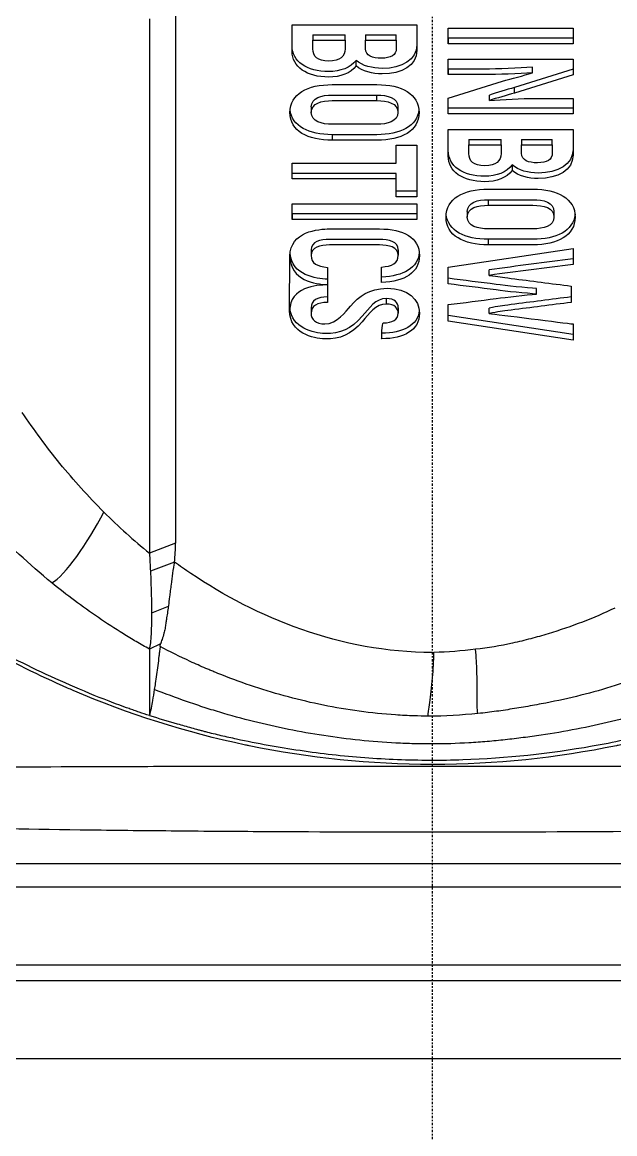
# Model space of a CAD drawing. Header units: millimetres. Extents: x 0 to 4378, y 0 to 2376.
# Drawn here: x 2188.4 to 2226.4, y 1111.5 to 1182.7 of the extents above; entities that cross this region are included whole.
import ezdxf

# ---------------------------------------------------------------- set-up
doc = ezdxf.new("R2010")
doc.units = ezdxf.units.MM
doc.header["$LTSCALE"] = 0.2
doc.linetypes.add('CENTER2', pattern=[1.125, 0.75, -0.125, 0.125, -0.125])
doc.layers.add('02_Center Line', color=1, linetype='CENTER2')
doc.styles.add('Rainbow-5.0 Style', font='malgunsl.ttf')
doc.dimstyles.new('Rainbow-5.0 Style', dxfattribs={"dimtxt": 4, "dimasz": 2.5, "dimexe": 1, "dimexo": 1, "dimgap": 1, "dimtad": 1, "dimdsep": 46, "dimtxsty": 'Rainbow-5.0 Style', "dimcen": 0, "dimclrd": 251, "dimclre": 251, "dimclrt": 7, "dimazin": 3, "dimtp": 0.1, "dimtm": 0.1, "dimtfac": 0.61, "dimtmove": 0, "dimatfit": 3, "dimfxl": 1, "dimlwd": -1, "dimlwe": -1, "dimarcsym": 1})

# ---------------------------------------------------------------- blocks, each defined once
blk = doc.blocks.new('Blk$A3R2-0W24J')
for p, q in [((-18.145, 580.609), (-18.145, 546.395)), ((-9.002, 580.238), (-1.001, 580.238)), ((-7.676, 579.598), (-7.676, 579.244)), ((-7.676, 579.598), (-5.607, 579.598)), ((-5.607, 579.244), (-5.607, 579.598)), ((-4.293, 579.598), (-4.293, 579.244)), ((-4.293, 579.598), (-2.327, 579.598)), ((-2.327, 579.244), (-2.327, 579.598)), ((0.999, 579.024), (0.999, 580.018)), ((0.999, 580.018), (8.999, 580.018)), ((8.999, 580.018), (8.999, 579.024)), ((-7.676, 579.244), (-5.607, 579.244)), ((-5.607, 579.048), (-5.607, 578.695)), ((-4.293, 579.244), (-2.327, 579.244)), ((-2.327, 579.089), (-2.327, 578.735)), ((8.999, 579.378), (0.999, 579.378)), ((0.999, 579.378), (0.999, 579.024)), ((8.999, 579.024), (0.999, 579.024)), ((-4.898, 577.603), (-4.898, 577.957)), ((0.999, 577.044), (0.999, 578.022)), ((0.999, 578.022), (8.999, 578.022)), ((6.393, 577.165), (6.393, 577.519)), ((8.999, 578.022), (8.999, 577.036)), ((0.999, 577.398), (0.999, 577.044)), ((8.999, 577.39), (5.239, 576.21)), ((8.999, 577.036), (5.239, 575.856)), ((0.999, 575.525), (4.473, 576.616)), ((5.239, 575.856), (5.239, 576.21)), ((-3.573, 575.378), (-3.573, 575.731)), ((0.999, 574.539), (0.999, 575.525)), ((3.639, 575.379), (3.639, 575.733)), ((8.999, 575.517), (8.999, 574.539)), ((-7.779, 574.972), (-7.779, 574.618)), ((-2.224, 574.972), (-2.224, 574.618)), ((8.999, 574.892), (0.999, 574.892)), ((0.999, 574.539), (0.999, 574.892)), ((8.999, 574.539), (0.999, 574.539)), ((-6.43, 573.193), (-6.43, 572.84)), ((0.999, 573.537), (8.999, 573.536)), ((-2.338, 572.519), (-1.001, 572.519)), ((-2.338, 571.379), (-2.338, 572.519)), ((-1.001, 572.519), (-1.001, 569.221)), ((2.325, 572.896), (2.325, 572.542)), ((2.325, 572.896), (4.393, 572.896)), ((2.325, 572.542), (4.393, 572.542)), ((4.393, 572.542), (4.393, 572.896)), ((5.708, 572.896), (5.708, 572.542)), ((5.708, 572.896), (7.673, 572.896)), ((5.708, 572.542), (7.673, 572.542)), ((7.673, 572.542), (7.673, 572.896)), ((-2.338, 571.379), (-2.338, 571.733)), ((4.393, 572.346), (4.393, 571.993)), ((7.673, 572.387), (7.673, 572.033)), ((-9.002, 571.379), (-2.338, 571.379)), ((-9.002, 570.361), (-9.002, 571.379)), ((5.102, 571.255), (5.102, 570.902)), ((-2.338, 570.714), (-9.002, 570.714)), ((-9.002, 570.361), (-9.002, 570.714)), ((-2.338, 570.361), (-9.002, 570.361)), ((-2.338, 570.361), (-2.338, 570.714)), ((-2.338, 569.221), (-2.338, 570.361)), ((-1.001, 569.575), (-2.338, 569.575)), ((-2.338, 569.221), (-2.338, 569.575)), ((-1.001, 569.221), (-2.338, 569.221)), ((3.57, 569.03), (3.57, 568.676)), ((-9.002, 568.759), (-1.001, 568.759)), ((-9.002, 567.765), (-9.002, 568.759)), ((-1.001, 568.759), (-1.001, 567.765)), ((2.222, 568.27), (2.222, 567.917)), ((7.776, 568.27), (7.776, 567.917)), ((-1.001, 568.118), (-9.002, 568.118)), ((-9.002, 568.118), (-9.002, 567.765)), ((-1.001, 567.765), (-9.002, 567.765)), ((3.57, 566.492), (3.57, 566.139)), ((-9.161, 561.933), (-9.139, 565.404)), ((-7.779, 565.816), (-7.779, 565.462)), ((-2.201, 565.824), (-2.201, 565.47)), ((0.992, 564.701), (9.006, 565.909)), ((9.006, 565.909), (9.006, 564.881)), ((-6.739, 564.694), (-6.739, 563.583)), ((-3.264, 563.723), (-3.264, 564.717)), ((0.992, 563.64), (0.992, 564.701)), ((-3.264, 563.723), (-3.264, 564.076)), ((0.992, 563.64), (0.992, 563.994)), ((3.623, 564.185), (3.623, 564.538)), ((-6.739, 563.583), (-6.739, 563.568)), ((-6.739, 563.568), (-6.739, 562.45)), ((6.67, 562.987), (6.67, 563.341)), ((8.891, 563.497), (8.891, 562.453)), ((-2.956, 562.345), (-2.956, 562.698)), ((-7.79, 562.1), (-7.79, 561.747)), ((-2.201, 562.108), (-2.201, 561.755)), ((0.992, 561.25), (0.992, 562.31)), ((3.623, 561.733), (3.623, 562.087)), ((9.006, 560.395), (0.992, 561.603)), ((0.992, 561.25), (0.992, 561.603)), ((9.006, 560.041), (0.992, 561.25)), ((9.006, 561.069), (9.006, 560.041)), ((-16.474, 547.033), (-18.145, 546.395)), ((-16.549, 545.822), (-18.084, 545.229)), ((-16.939, 542.983), (-18.014, 542.55)), ((-17.436, 540.574), (-18.148, 540.241)), ((-25.896, 538.915), (-25.896, 538.915)), ((-17.763, 538.115), (-17.763, 538.115)), ((-13.757, 534.5), (-13.763, 534.5)), ((59, 526.5), (-59, 526.5)), ((59, 525), (-59, 525)), ((59, 520), (-59, 520)), ((59, 519), (-59, 519)), ((59, 514), (-59, 514))]:
    blk.add_line(p, q)
blk.add_arc((0, 594.2), 59, 252.45191, 252.45206)
for centre, major_axis, ratio, start_param, end_param in [((24.582, 542.895), (33.547, -19.792), 0.183957, 3.24645, 3.249702), ((169.397, 828.679), (184.404, 284.56), 0.329505, 3.072186, 3.106934), ((-28.126, 547.17), (11.636, -0.777), 0.815749, 6.222816, 6.350482), ((-7.503, 622.132), (-10.364, 81.92), 0.526516, 3.075729, 3.077525)]:
    blk.add_ellipse(centre, major_axis=major_axis, ratio=ratio, start_param=start_param, end_param=end_param)
for points, knots in [([(-16.474, 581.255), (-16.474, 575.551), (-16.474, 569.848), (-16.474, 558.441), (-16.474, 552.737), (-16.474, 547.033)], [0.000001, 0.000001, 0.000001, 0.000001, 2.419796, 2.419796, 4.839592, 4.839592, 4.839592, 4.839592]), ([(-4.898, 577.957), (-5.237, 577.478), (-5.929, 577.238), (-6.659, 577.238), (-8.061, 577.238), (-9.002, 577.89), (-9.002, 578.887), (-9.002, 579.337), (-9.002, 579.788), (-9.002, 580.238)], [0, 0, 0, 0, 0.2565884, 0.2565884, 0.2565884, 0.7259063, 0.7259063, 0.7259063, 0.9431712, 0.9431712, 0.9431712, 0.9431712]), ([(-4.898, 577.603), (-5.237, 577.125), (-5.929, 576.884), (-6.659, 576.884), (-8.061, 576.884), (-9.002, 577.536), (-9.002, 578.533), (-9.002, 579.101), (-9.002, 579.67), (-9.002, 580.238)], [0, 0, 0, 0, 0.256588, 0.256588, 0.256588, 0.725906, 0.725906, 0.725906, 1, 1, 1, 1]), ([(-1.001, 580.238), (-1.001, 579.804), (-1.001, 579.369), (-1.001, 578.935), (-1.001, 577.991), (-1.964, 577.44), (-3.23, 577.44), (-3.842, 577.44), (-4.508, 577.601), (-4.898, 577.957)], [0.0614547, 0.0614547, 0.0614547, 0.0614547, 0.2879923, 0.2879923, 0.2879923, 0.7599082, 0.7599082, 0.7599082, 1, 1, 1, 1]), ([(-1.001, 580.238), (-1.001, 579.686), (-1.001, 579.134), (-1.001, 578.581), (-1.001, 577.638), (-1.964, 577.086), (-3.23, 577.086), (-3.842, 577.086), (-4.508, 577.247), (-4.898, 577.603)], [0, 0, 0, 0, 0.287992, 0.287992, 0.287992, 0.759908, 0.759908, 0.759908, 1, 1, 1, 1]), ([(-5.607, 579.244), (-5.607, 579.061), (-5.607, 578.878), (-5.607, 578.695), (-5.607, 578.214), (-5.935, 577.903), (-6.659, 577.903), (-7.388, 577.903), (-7.676, 578.213), (-7.676, 578.687), (-7.676, 578.872), (-7.676, 579.058), (-7.676, 579.244)], [-1, -1, -1, -1, -0.857197, -0.857197, -0.857197, -0.498445, -0.498445, -0.498445, -0.144903, -0.144903, -0.144903, 0, 0, 0, 0]), ([(-2.327, 579.244), (-2.327, 579.074), (-2.327, 578.905), (-2.327, 578.735), (-2.327, 578.278), (-2.679, 578.096), (-3.287, 578.096), (-3.84, 578.096), (-4.293, 578.244), (-4.293, 578.703), (-4.293, 578.883), (-4.293, 579.064), (-4.293, 579.244)], [-1, -1, -1, -1, -0.85237, -0.85237, -0.85237, -0.505774, -0.505774, -0.505774, -0.157036, -0.157036, -0.157036, 0, 0, 0, 0]), ([(6.393, 577.519), (5.526, 577.449), (4.169, 577.398), (3.296, 577.398), (2.53, 577.398), (1.765, 577.398), (0.999, 577.398)], [0, 0, 0, 0, 0.574741, 0.574741, 0.574741, 1, 1, 1, 1]), ([(6.393, 577.165), (5.526, 577.095), (4.169, 577.044), (3.296, 577.044), (2.53, 577.044), (1.765, 577.044), (0.999, 577.044)], [0, 0, 0, 0, 0.574741, 0.574741, 0.574741, 1, 1, 1, 1]), ([(-6.43, 572.84), (-7.997, 572.84), (-9.139, 573.424), (-9.139, 575.814), (-8.007, 576.404), (-6.43, 576.404), (-5.478, 576.404), (-4.525, 576.404), (-3.573, 576.404)], [0, 0, 0, 0, 0.382465, 0.382465, 0.765737, 0.765737, 0.765737, 1, 1, 1, 1]), ([(-3.573, 576.404), (-1.995, 576.404), (-0.864, 575.814), (-0.864, 573.424), (-2.005, 572.84), (-3.573, 572.84), (-4.525, 572.84), (-5.478, 572.84), (-6.43, 572.84)], [0, 0, 0, 0, 0.383273, 0.383273, 0.76574, 0.76574, 0.76574, 1, 1, 1, 1]), ([(-7.779, 574.972), (-7.779, 575.571), (-7.105, 575.731), (-6.43, 575.731), (-5.478, 575.731), (-4.525, 575.731), (-3.573, 575.731)], [-0.6953384, -0.6953384, -0.6953384, -0.6953384, -0.3903152, -0.3903152, -0.3903152, 0, 0, 0, 0]), ([(-6.43, 573.866), (-7.099, 573.866), (-7.779, 574.018), (-7.779, 574.618), (-7.779, 575.217), (-7.105, 575.378), (-6.43, 575.378), (-5.478, 575.378), (-4.525, 575.378), (-3.573, 575.378)], [-1, -1, -1, -1, -0.69534, -0.69534, -0.69534, -0.390315, -0.390315, -0.390315, 0, 0, 0, 0]), ([(-3.573, 575.378), (-2.898, 575.378), (-2.224, 575.217), (-2.224, 574.618), (-2.224, 574.018), (-2.904, 573.866), (-3.573, 573.866), (-4.525, 573.866), (-5.478, 573.866), (-6.43, 573.866)], [-1, -1, -1, -1, -0.694967, -0.694967, -0.694967, -0.3903, -0.3903, -0.3903, 0, 0, 0, 0]), ([(-3.573, 575.731), (-2.898, 575.731), (-2.224, 575.57), (-2.224, 574.972), (-2.224, 574.972), (-2.224, 574.972), (-2.224, 574.972)], [-1, -1, -1, -1, -0.6949672, -0.6949672, -0.6949672, -0.6949651, -0.6949651, -0.6949651, -0.6949651]), ([(3.639, 575.379), (4.449, 575.452), (5.748, 575.517), (6.565, 575.517), (7.376, 575.517), (8.188, 575.517), (8.999, 575.517)], [0, 0, 0, 0, 0.546656, 0.546656, 0.546656, 1, 1, 1, 1]), ([(-0.873, 574.795), (-0.98, 573.72), (-2.084, 573.193), (-3.573, 573.193), (-4.525, 573.193), (-5.478, 573.193), (-6.43, 573.193)], [0.4025896, 0.4025896, 0.4025896, 0.4025896, 0.76574, 0.76574, 0.76574, 1, 1, 1, 1]), ([(5.102, 570.902), (4.763, 570.423), (4.072, 570.183), (3.342, 570.183), (1.939, 570.183), (0.999, 570.835), (0.999, 571.831), (0.999, 572.4), (0.999, 572.968), (0.999, 573.537)], [0, 0, 0, 0, 0.256607, 0.256607, 0.256607, 0.725911, 0.725911, 0.725911, 1, 1, 1, 1]), ([(5.102, 571.255), (4.763, 570.777), (4.072, 570.536), (3.342, 570.536), (1.939, 570.536), (0.999, 571.188), (0.999, 572.185), (0.999, 572.635), (0.999, 573.086), (0.999, 573.537)], [0, 0, 0, 0, 0.2566068, 0.2566068, 0.2566068, 0.7259114, 0.7259114, 0.7259114, 0.9431722, 0.9431722, 0.9431722, 0.9431722]), ([(8.999, 573.536), (8.999, 572.984), (8.999, 572.432), (8.999, 571.88), (8.999, 570.936), (8.036, 570.385), (6.77, 570.385), (6.159, 570.385), (5.493, 570.545), (5.102, 570.902)], [0, 0, 0, 0, 0.287994, 0.287994, 0.287994, 0.759913, 0.759913, 0.759913, 1, 1, 1, 1]), ([(8.999, 573.536), (8.999, 573.102), (8.999, 572.668), (8.999, 572.233), (8.999, 571.29), (8.036, 570.738), (6.77, 570.738), (6.159, 570.738), (5.493, 570.899), (5.102, 571.255)], [0.0614551, 0.0614551, 0.0614551, 0.0614551, 0.2879943, 0.2879943, 0.2879943, 0.7599134, 0.7599134, 0.7599134, 1, 1, 1, 1]), ([(4.393, 572.542), (4.393, 572.359), (4.393, 572.176), (4.393, 571.993), (4.393, 571.513), (4.065, 571.201), (3.342, 571.201), (2.613, 571.201), (2.325, 571.512), (2.325, 571.985), (2.325, 572.171), (2.325, 572.357), (2.325, 572.542)], [-1, -1, -1, -1, -0.857225, -0.857225, -0.857225, -0.498438, -0.498438, -0.498438, -0.144876, -0.144876, -0.144876, 0, 0, 0, 0]), ([(7.673, 572.542), (7.673, 572.373), (7.673, 572.203), (7.673, 572.033), (7.673, 571.576), (7.321, 571.395), (6.713, 571.395), (6.16, 571.395), (5.708, 571.542), (5.708, 572.001), (5.708, 572.181), (5.708, 572.362), (5.708, 572.542)], [-1, -1, -1, -1, -0.852363, -0.852363, -0.852363, -0.505729, -0.505729, -0.505729, -0.157013, -0.157013, -0.157013, 0, 0, 0, 0]), ([(3.57, 566.139), (2.003, 566.139), (0.862, 566.723), (0.862, 569.113), (1.993, 569.703), (3.57, 569.702), (4.523, 569.702), (5.475, 569.702), (6.428, 569.702)], [0, 0, 0, 0, 0.38247, 0.38247, 0.765736, 0.765736, 0.765736, 1, 1, 1, 1]), ([(6.428, 569.702), (8.005, 569.702), (9.136, 569.113), (9.136, 566.722), (7.995, 566.139), (6.428, 566.139), (5.475, 566.139), (4.523, 566.139), (3.57, 566.139)], [0, 0, 0, 0, 0.383267, 0.383267, 0.765738, 0.765738, 0.765738, 1, 1, 1, 1]), ([(3.57, 569.03), (4.523, 569.03), (5.475, 569.03), (6.428, 569.03), (7.102, 569.03), (7.776, 568.869), (7.776, 568.27), (7.776, 568.27), (7.776, 568.27), (7.776, 568.27)], [-1, -1, -1, -1, -0.6096919, -0.6096919, -0.6096919, -0.3046671, -0.3046671, -0.3046671, -0.304665, -0.304665, -0.304665, -0.304665]), ([(6.428, 567.165), (5.475, 567.165), (4.523, 567.165), (3.57, 567.165), (2.901, 567.165), (2.222, 567.316), (2.222, 567.917), (2.222, 568.516), (2.896, 568.676), (3.57, 568.676)], [-1, -1, -1, -1, -0.609692, -0.609692, -0.609692, -0.305025, -0.305025, -0.305025, 0, 0, 0, 0]), ([(3.57, 568.676), (4.523, 568.676), (5.475, 568.676), (6.428, 568.676), (7.102, 568.676), (7.776, 568.515), (7.776, 567.917), (7.776, 567.316), (7.097, 567.165), (6.428, 567.165)], [-1, -1, -1, -1, -0.609692, -0.609692, -0.609692, -0.304667, -0.304667, -0.304667, 0, 0, 0, 0]), ([(9.128, 568.094), (9.02, 567.018), (7.916, 566.492), (6.428, 566.492), (5.475, 566.492), (4.523, 566.492), (3.57, 566.492)], [0.4025844, 0.4025844, 0.4025844, 0.4025844, 0.7657379, 0.7657379, 0.7657379, 1, 1, 1, 1]), ([(-9.139, 565.404), (-9.139, 565.404), (-9.139, 565.404), (-9.139, 565.404), (-9.139, 567.004), (-7.316, 567.159), (-6.601, 567.159), (-5.535, 567.159), (-4.468, 567.159), (-3.401, 567.159), (-1.88, 567.159), (-0.841, 566.609), (-0.841, 565.462), (-0.841, 564.357), (-1.778, 563.793), (-3.264, 563.723)], [0.2100652, 0.2100652, 0.2100652, 0.2100652, 0.2100658, 0.2100658, 0.2100658, 0.4258278, 0.4258278, 0.4258278, 0.5799191, 0.5799191, 0.5799191, 0.7937612, 0.7937612, 0.7937612, 1, 1, 1, 1]), ([(-2.201, 565.824), (-2.201, 565.824), (-2.201, 565.824), (-2.201, 565.824), (-2.201, 566.355), (-2.814, 566.487), (-3.401, 566.487), (-4.468, 566.487), (-5.535, 566.487), (-6.601, 566.487), (-7.201, 566.487), (-7.779, 566.342), (-7.779, 565.816)], [0.172561, 0.172561, 0.172561, 0.172561, 0.1725626, 0.1725626, 0.1725626, 0.3545798, 0.3545798, 0.3545798, 0.6489585, 0.6489585, 0.6489585, 0.8288884, 0.8288884, 0.8288884, 0.8288884]), ([(-3.264, 564.717), (-2.604, 564.762), (-2.201, 564.96), (-2.201, 565.47), (-2.201, 566.002), (-2.814, 566.133), (-3.401, 566.133), (-4.468, 566.133), (-5.535, 566.133), (-6.601, 566.133), (-7.201, 566.133), (-7.779, 565.988), (-7.779, 565.462), (-7.779, 564.959), (-7.404, 564.748), (-6.739, 564.694)], [0, 0, 0, 0, 0.172563, 0.172563, 0.172563, 0.35458, 0.35458, 0.35458, 0.648959, 0.648959, 0.648959, 0.82889, 0.82889, 0.82889, 1, 1, 1, 1]), ([(6.67, 563.341), (6.001, 563.382), (4.725, 563.515), (4.065, 563.603), (3.042, 563.739), (2.017, 563.865), (0.992, 563.994)], [0, 0, 0, 0, 0.457456, 0.457456, 0.457456, 1, 1, 1, 1]), ([(3.623, 564.185), (4.258, 564.091), (4.396, 564.072), (5.035, 563.99), (6.32, 563.826), (7.606, 563.662), (8.891, 563.497)], [0, 0, 0, 0, 0.268564, 0.268564, 0.268564, 1, 1, 1, 1]), ([(-6.739, 562.45), (-7.375, 562.442), (-7.79, 562.229), (-7.79, 561.747), (-7.79, 561.353), (-7.492, 561.076), (-6.899, 561.076), (-6.121, 561.076), (-5.574, 561.877), (-5.27, 562.215), (-4.712, 562.836), (-4.082, 563.355), (-2.921, 563.355), (-1.572, 563.355), (-0.841, 562.632), (-0.841, 561.755), (-0.841, 560.678), (-1.823, 560.13), (-3.264, 560.122)], [0, 0, 0, 0, 0.1058489, 0.1058489, 0.1058489, 0.2007526, 0.2007526, 0.2007526, 0.3511338, 0.3511338, 0.3511338, 0.5341831, 0.5341831, 0.5341831, 0.7564514, 0.7564514, 0.7564514, 1, 1, 1, 1]), ([(6.67, 562.987), (6.001, 563.029), (4.725, 563.161), (4.065, 563.249), (3.042, 563.385), (2.017, 563.511), (0.992, 563.64)], [0, 0, 0, 0, 0.457456, 0.457456, 0.457456, 1, 1, 1, 1]), ([(-2.956, 562.698), (-3.663, 562.716), (-4.065, 562.081), (-4.513, 561.569), (-5.229, 560.751), (-5.909, 560.436), (-6.91, 560.462), (-7.619, 560.48), (-9.034, 560.806), (-9.154, 562.083)], [0, 0, 0, 0, 0.1794766, 0.1794766, 0.1794766, 0.4042889, 0.4042889, 0.4042889, 0.6855488, 0.6855488, 0.6855488, 0.6855488]), ([(-2.201, 562.108), (-2.201, 562.108), (-2.201, 562.108), (-2.201, 562.108), (-2.201, 562.436), (-2.444, 562.698), (-2.956, 562.698)], [0.534934, 0.534934, 0.534934, 0.534934, 0.5349385, 0.5349385, 0.5349385, 1, 1, 1, 1]), ([(0.992, 562.31), (2.017, 562.439), (3.042, 562.565), (4.065, 562.701), (4.737, 562.791), (5.993, 562.92), (6.67, 562.987)], [0, 0, 0, 0, 0.542175, 0.542175, 0.542175, 1, 1, 1, 1]), ([(8.891, 562.806), (7.606, 562.642), (6.32, 562.478), (5.035, 562.314), (4.39, 562.231), (4.255, 562.211), (3.623, 562.087)], [0, 0, 0, 0, 0.729968, 0.729968, 0.729968, 1, 1, 1, 1]), ([(-2.956, 562.345), (-3.663, 562.363), (-4.065, 561.728), (-4.513, 561.216), (-5.229, 560.397), (-5.909, 560.082), (-6.91, 560.108), (-7.65, 560.127), (-9.162, 560.482), (-9.162, 561.906)], [0, 0, 0, 0, 0.1794766, 0.1794766, 0.1794766, 0.4042889, 0.4042889, 0.4042889, 0.6981088, 0.6981088, 0.6981088, 0.6981088]), ([(-3.15, 561.141), (-2.598, 561.147), (-2.201, 561.321), (-2.201, 561.755), (-2.201, 562.082), (-2.444, 562.345), (-2.956, 562.345)], [0, 0, 0, 0, 0.534939, 0.534939, 0.534939, 1, 1, 1, 1]), ([(8.891, 562.453), (7.606, 562.289), (6.32, 562.124), (5.035, 561.96), (4.39, 561.878), (4.255, 561.857), (3.623, 561.733)], [0, 0, 0, 0, 0.729968, 0.729968, 0.729968, 1, 1, 1, 1]), ([(-18.15, 535.983), (-18.369, 536.051), (-18.588, 536.128), (-18.805, 536.205), (-18.914, 536.243), (-19.023, 536.282), (-19.131, 536.32), (-19.239, 536.358), (-19.347, 536.395), (-19.455, 536.433), (-19.886, 536.585), (-20.313, 536.743), (-20.737, 536.907), (-21.585, 537.233), (-22.419, 537.58), (-23.238, 537.939), (-24.058, 538.299), (-24.864, 538.668), (-25.655, 539.047), (-26.446, 539.427), (-27.223, 539.818), (-27.985, 540.225), (-28.366, 540.428), (-28.743, 540.636), (-29.116, 540.848), (-29.303, 540.954), (-29.488, 541.064), (-29.672, 541.173), (-29.857, 541.283), (-30.04, 541.393), (-30.222, 541.504), (-30.952, 541.948), (-31.668, 542.404), (-32.368, 542.87), (-33.768, 543.804), (-35.109, 544.78), (-36.39, 545.795), (-38.951, 547.823), (-41.271, 550.002), (-43.353, 552.288), (-44.394, 553.431), (-45.376, 554.6), (-46.302, 555.791), (-47.228, 556.982), (-48.099, 558.199), (-48.916, 559.417)], [0, 0, 0, 0, 0.015625, 0.015625, 0.015625, 0.023438, 0.023438, 0.023438, 0.03125, 0.03125, 0.03125, 0.0625, 0.0625, 0.0625, 0.125, 0.125, 0.125, 0.1875, 0.1875, 0.1875, 0.25, 0.25, 0.25, 0.28125, 0.28125, 0.28125, 0.296875, 0.296875, 0.296875, 0.3125, 0.3125, 0.3125, 0.375, 0.375, 0.375, 0.5, 0.5, 0.5, 0.75, 0.75, 0.75, 0.875, 0.875, 0.875, 1, 1, 1, 1]), ([(48.732, 559.14), (46.901, 556.364), (44.857, 553.767), (42.603, 551.353), (42.512, 551.256), (42.421, 551.159), (42.329, 551.062), (39.71, 548.296), (36.772, 545.745), (33.652, 543.539), (33.555, 543.47), (33.458, 543.402), (33.36, 543.334), (30.198, 541.127), (26.847, 539.253), (23.308, 537.71), (23.233, 537.678), (23.158, 537.645), (23.082, 537.613), (19.489, 536.066), (15.699, 534.871), (11.886, 534.079), (11.854, 534.072), (11.822, 534.065), (11.79, 534.059), (7.944, 533.266), (4.031, 532.86), (0.049, 532.857), (0.024, 532.857), (0, 532.857), (-0.025, 532.857), (-3.983, 532.859), (-7.892, 533.258), (-11.753, 534.051), (-11.832, 534.067), (-11.91, 534.084), (-11.989, 534.1), (-15.793, 534.898), (-19.507, 536.077), (-23.036, 537.593), (-23.155, 537.644), (-23.273, 537.695), (-23.39, 537.747), (-27.014, 539.332), (-30.499, 541.299), (-33.762, 543.617), (-36.859, 545.818), (-39.701, 548.29), (-42.288, 551.018), (-42.412, 551.149), (-42.535, 551.28), (-42.658, 551.412), (-44.898, 553.818), (-46.96, 556.449), (-48.779, 559.213)], [0.1952757, 0.1952757, 0.1952757, 0.1952757, 0.2478794, 0.2478794, 0.2478794, 0.25, 0.25, 0.25, 0.3106171, 0.3106171, 0.3106171, 0.3125, 0.3125, 0.3125, 0.3737034, 0.3737034, 0.3737034, 0.375, 0.375, 0.375, 0.4369794, 0.4369794, 0.4369794, 0.4375, 0.4375, 0.4375, 0.5, 0.5, 0.5, 0.5003876, 0.5003876, 0.5003876, 0.5625, 0.5625, 0.5625, 0.5637682, 0.5637682, 0.5637682, 0.625, 0.625, 0.625, 0.6270506, 0.6270506, 0.6270506, 0.6901228, 0.6901228, 0.6901228, 0.75, 0.75, 0.75, 0.7528673, 0.7528673, 0.7528673, 0.8051833, 0.8051833, 0.8051833, 0.8051833]), ([(-21.065, 549.018), (-22.074, 550.022), (-23.01, 551.063), (-23.88, 552.13), (-24.75, 553.198), (-25.554, 554.292), (-26.3, 555.405)], [0, 0, 0, 0, 0.5, 0.5, 0.5, 1, 1, 1, 1]), ([(-24.402, 544.489), (-25.857, 545.675), (-27.203, 546.926), (-28.448, 548.226), (-29.693, 549.525), (-30.838, 550.872), (-31.893, 552.252)], [-1, -1, -1, -1, -0.5, -0.5, -0.5, 0, 0, 0, 0]), ([(-18.145, 546.395), (-18.133, 546.194), (-18.122, 545.997), (-18.102, 545.608), (-18.093, 545.417), (-18.084, 545.229)], [-0.1726595, -0.1726595, -0.1726595, -0.1726595, -0.0863353, -0.0863353, 0, 0, 0, 0]), ([(-16.549, 545.822), (-16.59, 545.591), (-16.631, 545.334), (-16.664, 545.099), (-16.697, 544.863), (-16.729, 544.619), (-16.76, 544.38), (-16.775, 544.26), (-16.79, 544.143), (-16.809, 543.987), (-16.829, 543.831), (-16.843, 543.718), (-16.857, 543.606), (-16.883, 543.4), (-16.909, 543.198), (-16.932, 543.027), (-16.934, 543.012), (-16.936, 542.997), (-16.938, 542.983)], [0, 0, 0, 0, 0.25, 0.25, 0.25, 0.5, 0.5, 0.5, 0.625, 0.625, 0.625, 0.75, 0.75, 0.75, 0.979805, 0.979805, 0.979805, 1, 1, 1, 1]), ([(0, 540.031), (-5.909, 540.024), (-11.29, 542.267), (-15.851, 545.326), (-16.203, 545.572), (-16.549, 545.822)], [-0.999449, -0.999449, -0.999449, -0.999449, -0.875, -0.875, -0.8643709, -0.8643709, -0.8643709, -0.8643709]), ([(-18.084, 545.229), (-18.073, 544.986), (-18.063, 544.748), (-18.046, 544.281), (-18.038, 544.051), (-18.026, 543.601), (-18.021, 543.382), (-18.015, 542.957), (-18.014, 542.75), (-18.014, 542.55)], [-0.4459231, -0.4459231, -0.4459231, -0.4459231, -0.3352187, -0.3352187, -0.2236271, -0.2236271, -0.1112915, -0.1112915, -0.0000001, -0.0000001, -0.0000001, -0.0000001]), ([(-18.148, 540.241), (-18.432, 540.397), (-18.713, 540.558), (-18.991, 540.722), (-19.27, 540.886), (-19.545, 541.052), (-19.817, 541.221), (-20.362, 541.558), (-20.895, 541.905), (-21.416, 542.26), (-22.458, 542.971), (-23.454, 543.716), (-24.402, 544.489)], [-1, -1, -1, -1, -0.875, -0.875, -0.875, -0.75, -0.75, -0.75, -0.5, -0.5, -0.5, 0, 0, 0, 0]), ([(-18.014, 542.55), (-18.014, 542.049), (-18.022, 541.65), (-18.035, 541.337), (-18.037, 541.29), (-18.04, 541.245), (-18.042, 541.202), (-18.052, 540.996), (-18.068, 540.812), (-18.087, 540.654), (-18.105, 540.502), (-18.129, 540.355), (-18.148, 540.241)], [-1, -1, -1, -1, -0.5653341, -0.5653341, -0.5653341, -0.5, -0.5, -0.5, -0.25, -0.25, -0.25, 0, 0, 0, 0]), ([(-16.938, 542.983), (-16.959, 542.836), (-16.979, 542.692), (-17.019, 542.412), (-17.039, 542.276), (-17.071, 542.058), (-17.083, 541.972), (-17.113, 541.776), (-17.13, 541.671), (-17.168, 541.46), (-17.19, 541.354), (-17.252, 541.115), (-17.296, 540.986), (-17.357, 540.815), (-17.377, 540.762), (-17.402, 540.688), (-17.41, 540.664), (-17.421, 540.629), (-17.424, 540.618), (-17.429, 540.601), (-17.43, 540.596), (-17.434, 540.585), (-17.435, 540.579), (-17.436, 540.574)], [-0.453956, -0.453956, -0.453956, -0.453956, -0.392403, -0.392403, -0.3312092, -0.3312092, -0.2908556, -0.2908556, -0.2363639, -0.2363639, -0.1747691, -0.1747691, -0.0852752, -0.0852752, -0.0422849, -0.0422849, -0.0211821, -0.0211821, -0.0107189, -0.0107189, -0.005508, -0.005508, -0.0000641, -0.0000641, -0.0000641, -0.0000641]), ([(11.677, 542.875), (11.015, 542.542), (10.314, 542.25), (9.597, 541.977), (8.881, 541.705), (8.15, 541.453), (7.404, 541.226), (7.037, 541.114), (6.666, 541.008), (6.291, 540.909)], [0, 0, 0, 0, 0.40122, 0.40122, 0.40122, 0.80244, 0.80244, 0.80244, 1, 1, 1, 1]), ([(-17.462, 540.411), (-17.462, 540.382), (-17.465, 540.354), (-17.469, 540.327), (-17.473, 540.293), (-17.477, 540.259), (-17.482, 540.226), (-17.49, 540.17), (-17.498, 540.114), (-17.506, 540.059), (-17.518, 539.972), (-17.53, 539.885), (-17.54, 539.799), (-17.565, 539.595), (-17.588, 539.395), (-17.613, 539.2), (-17.663, 538.8), (-17.716, 538.418), (-17.773, 538.049), (-17.793, 537.916), (-17.814, 537.786), (-17.835, 537.656)], [0.0001769, 0.0001769, 0.0001769, 0.0001769, 0.0162371, 0.0162371, 0.0162371, 0.0361879, 0.0361879, 0.0361879, 0.0694334, 0.0694334, 0.0694334, 0.1219026, 0.1219026, 0.1219026, 0.2459449, 0.2459449, 0.2459449, 0.4994162, 0.4994162, 0.4994162, 0.5904254, 0.5904254, 0.5904254, 0.5904254]), ([(-17.462, 540.412), (-17.463, 540.438), (-17.46, 540.464), (-17.45, 540.519), (-17.444, 540.546), (-17.436, 540.574)], [-0.06661413, -0.06661413, -0.06661413, -0.06661413, -0.03088018, -0.03088018, -0.00000734, -0.00000734, -0.00000734, -0.00000734]), ([(-0.281, 535.951), (-0.584, 535.953), (-0.887, 535.96), (-1.189, 535.97), (-1.582, 535.983), (-1.975, 536.003), (-2.367, 536.029), (-3.15, 536.082), (-3.929, 536.162), (-4.702, 536.267), (-6.248, 536.476), (-7.765, 536.786), (-9.238, 537.178), (-10.71, 537.571), (-12.138, 538.046), (-13.511, 538.59), (-13.682, 538.657), (-13.853, 538.726), (-14.023, 538.796), (-14.108, 538.832), (-14.193, 538.867), (-14.278, 538.902), (-14.362, 538.938), (-14.446, 538.974), (-14.531, 539.01), (-14.867, 539.154), (-15.2, 539.302), (-15.529, 539.454), (-16.188, 539.758), (-16.833, 540.078), (-17.462, 540.412)], [0, 0, 0, 0, 0.0488509, 0.0488509, 0.0488509, 0.1122608, 0.1122608, 0.1122608, 0.2390807, 0.2390807, 0.2390807, 0.4927204, 0.4927204, 0.4927204, 0.7463601, 0.7463601, 0.7463601, 0.7780651, 0.7780651, 0.7780651, 0.7939176, 0.7939176, 0.7939176, 0.80977, 0.80977, 0.80977, 0.87318, 0.87318, 0.87318, 1, 1, 1, 1]), ([(6.291, 540.909), (5.905, 540.808), (5.515, 540.714), (5.121, 540.628), (4.345, 540.458), (3.555, 540.317), (2.753, 540.23)], [0, 0, 0, 0, 0.336695, 0.336695, 0.336695, 1, 1, 1, 1]), ([(-18.148, 540.241), (-18.148, 540.211), (-18.148, 540.181), (-18.148, 540.152), (-18.147, 540.124), (-18.147, 540.095), (-18.147, 540.068), (-18.147, 540.012), (-18.147, 539.959), (-18.147, 539.907), (-18.147, 539.803), (-18.147, 539.703), (-18.147, 539.602), (-18.147, 539.399), (-18.147, 539.196), (-18.146, 539), (-18.146, 538.609), (-18.145, 538.238), (-18.145, 537.883), (-18.144, 537.2), (-18.143, 536.577), (-18.15, 535.983)], [0, 0, 0, 0, 0.015912, 0.015912, 0.015912, 0.031824, 0.031824, 0.031824, 0.0636481, 0.0636481, 0.0636481, 0.1272961, 0.1272961, 0.1272961, 0.2545922, 0.2545922, 0.2545922, 0.5091845, 0.5091845, 0.5091845, 1, 1, 1, 1]), ([(2.91, 536.119), (2.876, 536.217), (2.865, 536.424), (2.86, 536.68), (2.854, 536.944), (2.856, 537.26), (2.855, 537.608), (2.854, 537.974), (2.852, 538.376), (2.839, 538.805), (2.826, 539.25), (2.803, 539.724), (2.753, 540.23)], [-1, -1, -1, -1, -0.7648209, -0.7648209, -0.7648209, -0.522161, -0.522161, -0.522161, -0.2658598, -0.2658598, -0.2658598, 0, 0, 0, 0]), ([(13.839, 538.714), (13.734, 538.67), (13.628, 538.628), (13.522, 538.585), (12.837, 538.311), (12.139, 538.053), (11.423, 537.822), (10.707, 537.592), (9.97, 537.394), (9.225, 537.216), (8.479, 537.038), (7.725, 536.88), (6.965, 536.735), (6.585, 536.663), (6.204, 536.594), (5.821, 536.529), (5.439, 536.463), (5.056, 536.401), (4.671, 536.343), (4.286, 536.285), (3.9, 536.232), (3.512, 536.185), (3.312, 536.161), (3.111, 536.139), (2.91, 536.119)], [0, 0, 0, 0, 0.031548, 0.031548, 0.031548, 0.235084, 0.235084, 0.235084, 0.438619, 0.438619, 0.438619, 0.642155, 0.642155, 0.642155, 0.743923, 0.743923, 0.743923, 0.845691, 0.845691, 0.845691, 0.947459, 0.947459, 0.947459, 1, 1, 1, 1]), ([(-17.835, 537.656), (-17.874, 537.418), (-17.914, 537.185), (-17.955, 536.956), (-18.014, 536.626), (-18.075, 536.304), (-18.137, 535.988)], [0.5904254, 0.5904254, 0.5904254, 0.5904254, 0.7579392, 0.7579392, 0.7579392, 1, 1, 1, 1]), ([(17.831, 537.656), (17.659, 537.6), (17.49, 537.533), (17.149, 537.4), (16.977, 537.335), (16.462, 537.141), (16.115, 537.015), (15.069, 536.648), (14.361, 536.418), (12.929, 535.986), (12.205, 535.784), (10.728, 535.421), (9.983, 535.261), (8.476, 534.973), (7.718, 534.845), (6.573, 534.676), (6.191, 534.623), (5.424, 534.524), (5.04, 534.478), (4.27, 534.394), (3.884, 534.356), (3.109, 534.29), (2.721, 534.263), (1.555, 534.194), (0.774, 534.167), (-0.398, 534.166), (-0.788, 534.172), (-1.568, 534.192), (-1.958, 534.208), (-3.125, 534.268), (-3.901, 534.329), (-6.217, 534.567), (-7.744, 534.802), (-10.741, 535.405), (-12.211, 535.773), (-13.825, 536.254), (-14.004, 536.309), (-14.271, 536.392), (-14.36, 536.42), (-14.539, 536.476), (-14.627, 536.505), (-15.068, 536.65), (-15.418, 536.77), (-16.465, 537.137), (-17.154, 537.392), (-17.835, 537.656)], [0, 0, 0, 0, 0.015625, 0.015625, 0.03125, 0.03125, 0.0625, 0.0625, 0.125, 0.125, 0.1875, 0.1875, 0.25, 0.25, 0.3125, 0.3125, 0.34375, 0.34375, 0.375, 0.375, 0.40625, 0.40625, 0.4375, 0.4375, 0.5, 0.5, 0.53125, 0.53125, 0.5624999, 0.5624999, 0.6249999, 0.6249999, 0.7499999, 0.7499999, 0.8749999, 0.8749999, 0.8906249, 0.8906249, 0.8984374, 0.8984374, 0.9062499, 0.9062499, 0.9374999, 0.9374999, 0.9999999, 0.9999999, 0.9999999, 0.9999999]), ([(-18.15, 535.983), (-18.15, 535.983), (-18.149, 535.983), (-18.141, 535.986), (-18.139, 535.987), (-18.137, 535.988)], [0.0000000889, 0.0000000889, 0.0000000889, 0.0000000889, 0.0002019726, 0.0002019726, 0.0002833084, 0.0002833084, 0.0002833084, 0.0002833084]), ([(-18.137, 535.988), (-17.549, 535.808), (-16.956, 535.631), (-16.36, 535.459), (-16.061, 535.373), (-15.762, 535.289), (-15.462, 535.205), (-15.312, 535.164), (-15.161, 535.123), (-15.011, 535.082), (-14.935, 535.062), (-14.86, 535.041), (-14.785, 535.021), (-14.709, 535.001), (-14.634, 534.981), (-14.558, 534.962)], [-1, -1, -1, -1, -0.5, -0.5, -0.5, -0.25, -0.25, -0.25, -0.125, -0.125, -0.125, -0.0625, -0.0625, -0.0625, 0, 0, 0, 0]), ([(1.937, 533.164), (4.734, 533.259), (7.515, 533.559), (10.231, 534.04), (11.589, 534.281), (12.931, 534.568), (14.251, 534.897), (14.911, 535.062), (15.566, 535.237), (16.215, 535.423), (16.539, 535.516), (16.862, 535.612), (17.184, 535.71), (17.344, 535.759), (17.505, 535.809), (17.664, 535.859), (17.744, 535.884), (17.824, 535.908), (17.904, 535.931), (17.984, 535.954), (18.063, 535.975), (18.142, 535.993)], [-1, -1, -1, -1, -0.5, -0.5, -0.5, -0.25, -0.25, -0.25, -0.125, -0.125, -0.125, -0.0625, -0.0625, -0.0625, -0.03125, -0.03125, -0.03125, -0.015625, -0.015625, -0.015625, -0.0000001, -0.0000001, -0.0000001, -0.0000001]), ([(-14.558, 534.962), (-14.229, 534.879), (-13.898, 534.798), (-13.565, 534.721), (-13.233, 534.643), (-12.899, 534.568), (-12.565, 534.496), (-11.895, 534.351), (-11.221, 534.217), (-10.543, 534.095), (-9.187, 533.85), (-7.815, 533.649), (-6.433, 533.495), (-5.05, 533.341), (-3.657, 533.236), (-2.259, 533.18), (-1.561, 533.151), (-0.861, 533.136), (-0.161, 533.133), (0.539, 533.129), (1.238, 533.141), (1.937, 533.164)], [-1, -1, -1, -1, -0.9375, -0.9375, -0.9375, -0.875, -0.875, -0.875, -0.75, -0.75, -0.75, -0.5, -0.5, -0.5, -0.25, -0.25, -0.25, -0.125, -0.125, -0.125, 0, 0, 0, 0]), ([(-59, 531), (-59, 531.38), (-57.578, 531.729), (-54.808, 531.99), (-54.779, 531.993), (-54.751, 531.995), (-54.722, 531.998), (-53.345, 532.126), (-51.624, 532.232), (-49.586, 532.32), (-49.531, 532.322), (-49.475, 532.324), (-49.42, 532.327), (-47.367, 532.413), (-45.03, 532.478), (-42.414, 532.53), (-42.342, 532.532), (-42.268, 532.533), (-42.195, 532.535), (-39.553, 532.586), (-36.591, 532.625), (-33.456, 532.653), (-33.381, 532.654), (-33.305, 532.655), (-33.229, 532.655), (-30.06, 532.684), (-26.699, 532.704), (-23.15, 532.718), (-23.093, 532.718), (-23.037, 532.719), (-22.981, 532.719), (-21.213, 532.726), (-19.39, 532.732), (-17.553, 532.737), (-15.656, 532.742), (-13.741, 532.745), (-11.81, 532.749), (-11.789, 532.749), (-11.769, 532.749), (-11.748, 532.749), (-7.926, 532.755), (-4.036, 532.757), (-0.077, 532.757), (-0.051, 532.757), (-0.025, 532.757), (0.001, 532.757), (4.006, 532.757), (7.968, 532.755), (11.879, 532.748), (15.677, 532.742), (19.37, 532.733), (22.895, 532.719), (22.997, 532.719), (23.099, 532.718), (23.2, 532.718), (25.006, 532.71), (26.773, 532.702), (28.501, 532.691), (30.103, 532.681), (31.677, 532.669), (33.194, 532.656), (33.311, 532.655), (33.427, 532.654), (33.543, 532.652), (36.653, 532.624), (39.511, 532.587), (42.123, 532.536), (42.23, 532.534), (42.338, 532.532), (42.445, 532.53), (45.025, 532.478), (47.379, 532.412), (49.398, 532.327), (49.479, 532.324), (49.56, 532.321), (49.64, 532.317), (51.634, 532.231), (53.316, 532.127), (54.687, 532.001), (54.734, 531.997), (54.781, 531.993), (54.827, 531.988), (55.52, 531.923), (56.138, 531.851), (56.663, 531.775), (57.184, 531.699), (57.616, 531.618), (57.962, 531.534), (58.655, 531.365), (59, 531.189), (59, 531)], [0, 0, 0, 0, 0.123722, 0.123722, 0.123722, 0.125, 0.125, 0.125, 0.185856, 0.185856, 0.185856, 0.1875, 0.1875, 0.1875, 0.248307, 0.248307, 0.248307, 0.25, 0.25, 0.25, 0.311031, 0.311031, 0.311031, 0.3125, 0.3125, 0.3125, 0.374024, 0.374024, 0.374024, 0.375, 0.375, 0.375, 0.405578, 0.405578, 0.405578, 0.437167, 0.437167, 0.437167, 0.4375, 0.4375, 0.4375, 0.5, 0.5, 0.5, 0.500409, 0.500409, 0.500409, 0.563613, 0.563613, 0.563613, 0.625, 0.625, 0.625, 0.626773, 0.626773, 0.626773, 0.658295, 0.658295, 0.658295, 0.6875, 0.6875, 0.6875, 0.689747, 0.689747, 0.689747, 0.75, 0.75, 0.75, 0.752488, 0.752488, 0.752488, 0.8125, 0.8125, 0.8125, 0.814922, 0.814922, 0.814922, 0.875, 0.875, 0.875, 0.87706, 0.87706, 0.87706, 0.907872, 0.907872, 0.907872, 0.93849, 0.93849, 0.93849, 1, 1, 1, 1]), ([(59, 531), (59, 530.814), (58.619, 530.616), (57.871, 530.432), (57.497, 530.341), (57.031, 530.252), (56.471, 530.165), (55.911, 530.077), (55.253, 529.991), (54.515, 529.91), (53.037, 529.746), (51.228, 529.599), (49.091, 529.465), (46.955, 529.331), (44.466, 529.211), (41.747, 529.107), (39.028, 529.004), (36.061, 528.916), (32.84, 528.841), (31.229, 528.803), (29.553, 528.769), (27.85, 528.739), (26.148, 528.708), (24.41, 528.681), (22.637, 528.657), (19.089, 528.609), (15.38, 528.574), (11.566, 528.55), (7.753, 528.526), (3.898, 528.515), (0.001, 528.515), (-3.896, 528.515), (-7.729, 528.526), (-11.498, 528.549), (-13.383, 528.561), (-15.252, 528.576), (-17.105, 528.594), (-18.958, 528.611), (-20.8, 528.632), (-22.586, 528.656), (-26.158, 528.704), (-29.546, 528.764), (-32.752, 528.839), (-35.958, 528.913), (-38.994, 529.003), (-41.714, 529.106), (-44.435, 529.209), (-46.877, 529.326), (-49.033, 529.461), (-51.189, 529.596), (-53.022, 529.745), (-54.493, 529.907), (-55.965, 530.069), (-57.091, 530.248), (-57.852, 530.435), (-58.612, 530.621), (-59, 530.814), (-59, 531)], [0, 0, 0, 0, 0.0625, 0.0625, 0.0625, 0.093761, 0.093761, 0.093761, 0.125, 0.125, 0.125, 0.1875, 0.1875, 0.1875, 0.25, 0.25, 0.25, 0.3125, 0.3125, 0.3125, 0.343762, 0.343762, 0.343762, 0.375, 0.375, 0.375, 0.437505, 0.437505, 0.437505, 0.5, 0.5, 0.5, 0.562494, 0.562494, 0.562494, 0.593742, 0.593742, 0.593742, 0.62499, 0.62499, 0.62499, 0.687486, 0.687486, 0.687486, 0.749983, 0.749983, 0.749983, 0.812483, 0.812483, 0.812483, 0.874986, 0.874986, 0.874986, 0.9375, 0.9375, 0.9375, 1, 1, 1, 1])]:
    blk.add_open_spline(points, degree=3, knots=knots)
for points in [[(4.473, 576.616), (5.062, 576.775), (5.818, 576.983), (6.393, 577.165)], [(5.239, 576.21), (4.761, 576.075), (4.1, 575.896), (3.639, 575.733)], [(5.239, 575.856), (4.761, 575.721), (4.1, 575.542), (3.639, 575.379)], [(-6.43, 573.193), (-7.918, 573.194), (-9.022, 573.72), (-9.13, 574.795)], [(2.222, 568.27), (2.222, 568.869), (2.896, 569.03), (3.57, 569.03)], [(3.57, 566.492), (2.082, 566.492), (0.978, 567.019), (0.87, 568.094)], [(-9.139, 565.404), (-9.139, 563.855), (-7.508, 563.617), (-6.739, 563.583)], [(-6.739, 563.937), (-7.477, 563.969), (-9.01, 564.19), (-9.131, 565.579)], [(-0.85, 565.638), (-0.946, 564.649), (-1.86, 564.143), (-3.264, 564.076)], [(9.006, 565.235), (7.211, 565.004), (5.413, 564.786), (3.623, 564.538)], [(9.006, 564.881), (7.211, 564.651), (5.413, 564.433), (3.623, 564.185)], [(-6.739, 563.568), (-7.439, 563.582), (-9.141, 563.432), (-9.161, 561.933)], [(-6.739, 562.803), (-7.375, 562.796), (-7.79, 562.583), (-7.79, 562.1)], [(-0.851, 561.927), (-0.956, 560.971), (-1.903, 560.485), (-3.257, 560.476)], [(-3.264, 560.122), (-3.264, 560.129), (-3.264, 561.141), (-3.15, 561.141)], [(3.623, 561.733), (4.172, 561.687), (8.463, 561.139), (9.006, 561.069)], [(-24.402, 544.489), (-23.566, 544.93), (-22.102, 547.05), (-21.065, 549.018)], [(0, 538.415), (0.046, 538.929), (0.079, 539.482), (0.079, 540.032)], [(2.753, 540.23), (1.869, 540.123), (0.977, 540.049), (0.079, 540.032)], [(-0.281, 535.951), (-0.29, 536.193), (-0.108, 537.197), (0, 538.415)], [(2.91, 536.119), (1.853, 536.013), (0.79, 535.944), (-0.281, 535.951)]]:
    blk.add_open_spline(points, degree=3)
at = {"layer": '02_Center Line'}
blk.add_line((0, -10), (0, 1148.476), dxfattribs=at)

msp = doc.modelspace()

# ---------------------------------------------------------------- block references
msp.add_blockref('Blk$A3R2-0W24J', (2214.674, 602.257))

# ---------------------------------------------------------------- leaders
at = {"annotation_type": 0, "has_hookline": 1, "hookline_direction": 1, "text_width": 94.488}
msp.add_leader([(2214.674, 1051.379), (2083.218, 1151.21), (2070.718, 1151.21)], dimstyle='Rainbow-5.0 Style', override={"dimscale": 5, "dimgap": 1, "dimtad": 1}, dxfattribs=at)

doc.saveas('drawing.dxf')
